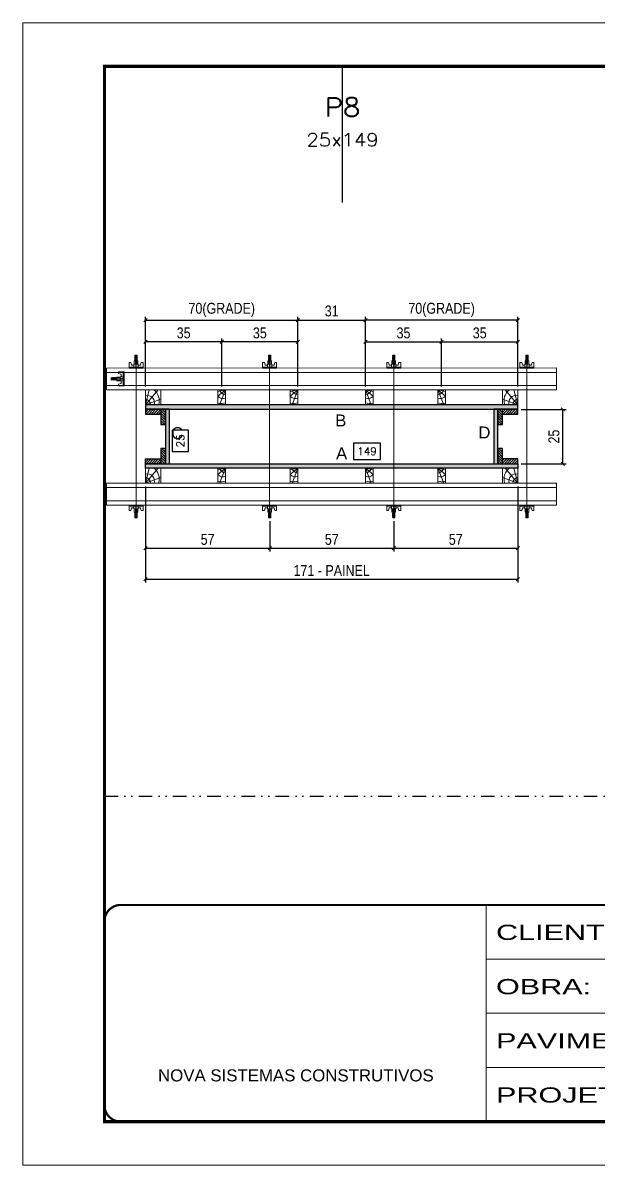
# Model space of a CAD drawing. Extents: x 14400 to 27878, y -21631 to 6985.
# Drawn here: x 17597 to 18126, y 3638 to 4688 of the extents above; entities that cross this region are included whole.
import ezdxf
from ezdxf.enums import TextEntityAlignment as Align

# ---------------------------------------------------------------- set-up
doc = ezdxf.new("R2010")
doc.units = 0
for name, pattern in [('CONTINUO', [0]), ('DASHED', [0.75, 0.5, -0.25]), ('DIVIDE2', [0.625, 0.25, -0.125, 0, -0.125, 0, -0.125]), ('HIDDEN', [0.375, 0.25, -0.125])]:
    doc.linetypes.add(name, pattern=pattern)
for name, color, linetype in [('CHAPA', 1, 'Continuous'), ('COTA', 241, 'Continuous'), ('MEIO_PONT', 93, 'Continuous'), ('Nível', 160, 'Continuous'), ('SARRAFO', 251, 'Continuous'), ('Texto de Titulo', 7, 'Continuous'), ('Texto Qtd Sarr', 242, 'Continuous'), ('TEXTO_GERAL', 7, 'Continuous')]:
    doc.layers.add(name, color=color, linetype=linetype)
for name, color, linetype, lineweight in [('Folhas', 255, 'Continuous', 9), ('Hachura', 251, 'Continuous', 9), ('Madeira', 126, 'Continuous', 18), ('Perfil Metálico', 224, 'Continuous', 18), ('SARRAFO DE PRESSAO', 251, 'DASHED', 9), ('Texto Seção', 7, 'Continuous', 15)]:
    doc.layers.add(name, color=color, linetype=linetype, lineweight=lineweight)
doc.styles.add('ARIAL', font='arial.ttf')
doc.styles.add('COTA TECNICA 2X', font='techl___.ttf', dxfattribs={"height": 10})
doc.styles.add('ROMANS', font='romans.shx')
doc.styles.add('Tecnologia', font='')
doc.styles.get('Tecnologia').set_extended_font_data('Forgotten Futurist')
doc.dimstyles.new('SECAO PILAR', dxfattribs={"dimtxt": 10, "dimasz": 3, "dimexe": 3, "dimexo": 3, "dimgap": 3, "dimtad": 1, "dimdec": 1, "dimlfac": 0.5, "dimzin": 12, "dimdsep": 46, "dimtxsty": 'COTA TECNICA 2X', "dimblk1": 'OBLIQUE', "dimblk2": 'OBLIQUE', "dimsah": 1, "dimcen": 0.9, "dimclrd": 256, "dimclre": 256, "dimclrt": 256, "dimadec": 1, "dimazin": 3, "dimtfac": 1, "dimtdec": 1, "dimtmove": 0, "dimatfit": 3, "dimfxl": 1, "dimtolj": 1, "dimtzin": 12, "dimarcsym": 0})
doc.dimstyles.new('SECÇÃO 2', dxfattribs={"dimtxt": 7, "dimasz": 6, "dimexe": 0.18, "dimexo": 2, "dimgap": -4, "dimtad": 3, "dimdec": 1, "dimlfac": 0.5, "dimzin": 12, "dimdsep": 46, "dimtxsty": 'ROMANS', "dimblk": 'ARCHTICK', "dimcen": 0.09, "dimse1": 1, "dimse2": 1, "dimsd1": 1, "dimsd2": 1, "dimclrd": 180, "dimclre": 5, "dimclrt": 1, "dimadec": 0, "dimazin": 3, "dimtfac": 1, "dimtdec": 1, "dimtofl": 0, "dimtmove": 0, "dimatfit": 3, "dimldrblk": 'ARCHTICK', "dimfxl": 1, "dimtolj": 1, "dimtzin": 0, "dimarcsym": 0})

# ---------------------------------------------------------------- blocks, each defined once
blk = doc.blocks.new('9999999999')
at = {"color": 30, "linetype": 'CONTINUO'}
for p, q in [((98564.6, 34230.2), (98564.6, 34429.4)), ((98564.6, 34379.6), (99584, 34379.6)), ((98564.6, 34329.8), (99488, 34329.8)), ((98564.6, 34280), (99488, 34280))]:
    blk.add_line(p, q, dxfattribs=at)
at = {"color": 30, "linetype": 'CONTINUO', "const_width": 2}
blk.add_lwpolyline([(99584, 34230.2), (99584, 34414.4, 0.414214), (99569, 34429.4), (98229, 34429.4, 0.414214), (98214, 34414.4), (98214, 34245.2, 0.414214), (98229, 34230.2), (99584, 34230.2)], format="xyb", dxfattribs=at)
at = {"layer": 'Folhas'}
blk.add_lwpolyline([(98139, 34190.2), (99624, 34190.2), (99624, 35240.2), (98139, 35240.2)], close=True, dxfattribs=at)
at = {"layer": 'Folhas', "color": 30, "const_width": 3}
blk.add_lwpolyline([(98214, 34230.2), (99584, 34230.2), (99584, 35200.2), (98214, 35200.2)], close=True, dxfattribs=at)
at = {"color": 7, "linetype": 'Continuous', "ltscale": 5, "style": 'ARIAL'}
blk.add_text('NOVA SISTEMAS CONSTRUTIVOS', height=11.059, dxfattribs=at).set_placement((98263.2, 34267.2))
at = {"layer": 'Folhas', "color": 7, "style": 'Tecnologia', "width": 1.5}
for s, p in [('CLIENTE:', (98573.7, 34397.2)), ('OBRA:', (98573.7, 34347.3)), ('PAVIMENTO:', (98573.7, 34297.5)), ('PROJETO:', (98573.7, 34247.7))]:
    blk.add_text(s, height=14, dxfattribs=at).set_placement(p)
blk = doc.blocks.new('*D1010')
at = {"layer": 'COTA', "color": 180, "lineweight": -2, "transparency": 16777216}
for p, q in [((17749.1, 4313.1), (17734.1, 4313.1)), ((17734.1, 4313.1), (17734.1, 4293.7)), ((17749.1, 4293.7), (17749.1, 4313.1)), ((17734.1, 4293.7), (17749.1, 4293.7))]:
    blk.add_line(p, q, dxfattribs=at)
at = {"layer": 'Defpoints', "color": 0, "transparency": 16777216}
for p in [(17749, 4332.3), (17749, 4282.3), (17753.1, 4282.3)]:
    blk.add_point(p, dxfattribs=at)
at = {"layer": 'COTA', "color": 1, "transparency": 16777216, "insert": (17741.6, 4303.4), "char_height": 7, "attachment_point": 5, "rotation": 90, "style": 'ROMANS'}
blk.add_mtext('\\A1;25', dxfattribs=at)
blk = doc.blocks.new('_ArchTick')
at = {"color": 0, "linetype": 'ByBlock', "const_width": 0.15}
blk.add_lwpolyline([(-0.5, -0.5), (0.5, 0.5)], dxfattribs=at)
blk = doc.blocks.new('*D1011')
at = {"layer": 'COTA', "color": 180, "lineweight": -2, "transparency": 16777216}
for p, q in [((17925.6, 4301.3), (17900.9, 4301.3)), ((17900.9, 4301.3), (17900.9, 4286.3)), ((17925.6, 4286.3), (17925.6, 4301.3)), ((17900.9, 4286.3), (17925.6, 4286.3))]:
    blk.add_line(p, q, dxfattribs=at)
at = {"layer": 'Defpoints', "color": 0, "transparency": 16777216}
for p in [(17731.7, 4282.3), (18029.7, 4282.3), (18029.7, 4282.3)]:
    blk.add_point(p, dxfattribs=at)
at = {"layer": 'COTA', "color": 1, "transparency": 16777216, "insert": (17913.2, 4293.8), "char_height": 7, "attachment_point": 5, "style": 'ROMANS'}
blk.add_mtext('\\A1;149', dxfattribs=at)
blk = doc.blocks.new('_Oblique')
at = {"color": 0, "linetype": 'ByBlock', "lineweight": -2}
blk.add_line((-0.5, -0.5), (0.5, 0.5), dxfattribs=at)
blk = doc.blocks.new('*D1012')
at = {"layer": 'COTA', "lineweight": -2, "transparency": 16777216}
for p, q in [((17709.7, 4261.3), (17709.7, 4173.2)), ((18051.7, 4261.4), (18051.7, 4173.2)), ((17709.7, 4176.2), (18051.7, 4176.2))]:
    blk.add_line(p, q, dxfattribs=at)
at = {"layer": 'Defpoints', "color": 0, "transparency": 16777216}
for p in [(17709.7, 4264.3), (18051.7, 4264.4), (18051.7, 4176.2)]:
    blk.add_point(p, dxfattribs=at)
at = {"layer": 'COTA', "lineweight": -2, "transparency": 16777216, "xscale": 3, "yscale": 3, "zscale": 3, "rotation": 180}
blk.add_blockref('_Oblique', (17709.7, 4176.2), dxfattribs=at)
at = {"layer": 'COTA', "lineweight": -2, "transparency": 16777216, "xscale": 3, "yscale": 3, "zscale": 3}
blk.add_blockref('_Oblique', (18051.7, 4176.2), dxfattribs=at)
at = {"layer": 'COTA', "transparency": 16777216, "insert": (17880.7, 4184.2), "char_height": 10, "attachment_point": 5, "style": 'COTA TECNICA 2X'}
blk.add_mtext('\\A1;171 - PAINEL', dxfattribs=at)
blk = doc.blocks.new('*D1013')
at = {"layer": 'COTA', "lineweight": -2, "transparency": 16777216}
for p, q in [((17709.7, 4261.3), (17709.7, 4201.6)), ((17823.8, 4229.6), (17823.8, 4201.6)), ((17709.7, 4204.6), (17823.8, 4204.6))]:
    blk.add_line(p, q, dxfattribs=at)
at = {"layer": 'Defpoints', "color": 0, "transparency": 16777216}
for p in [(17709.7, 4264.3), (17823.8, 4232.6), (17823.8, 4204.6)]:
    blk.add_point(p, dxfattribs=at)
at = {"layer": 'COTA', "lineweight": -2, "transparency": 16777216, "xscale": 3, "yscale": 3, "zscale": 3, "rotation": 180}
blk.add_blockref('_Oblique', (17709.7, 4204.6), dxfattribs=at)
at = {"layer": 'COTA', "lineweight": -2, "transparency": 16777216, "xscale": 3, "yscale": 3, "zscale": 3}
blk.add_blockref('_Oblique', (17823.8, 4204.6), dxfattribs=at)
at = {"layer": 'COTA', "transparency": 16777216, "insert": (17766.7, 4212.7), "char_height": 10, "attachment_point": 5, "style": 'COTA TECNICA 2X'}
blk.add_mtext('\\A1;57', dxfattribs=at)
blk = doc.blocks.new('*D1014')
at = {"layer": 'COTA', "lineweight": -2, "transparency": 16777216}
for p, q in [((18051.7, 4261.3), (18051.7, 4201.6)), ((17937.8, 4229.6), (17937.8, 4201.6)), ((17937.8, 4204.6), (18051.7, 4204.6))]:
    blk.add_line(p, q, dxfattribs=at)
at = {"layer": 'Defpoints', "color": 0, "transparency": 16777216}
for p in [(18051.7, 4264.3), (17937.8, 4232.6), (18051.7, 4204.6)]:
    blk.add_point(p, dxfattribs=at)
at = {"layer": 'COTA', "lineweight": -2, "transparency": 16777216, "xscale": 3, "yscale": 3, "zscale": 3, "rotation": 180}
blk.add_blockref('_Oblique', (17937.8, 4204.6), dxfattribs=at)
at = {"layer": 'COTA', "lineweight": -2, "transparency": 16777216, "xscale": 3, "yscale": 3, "zscale": 3}
blk.add_blockref('_Oblique', (18051.7, 4204.6), dxfattribs=at)
at = {"layer": 'COTA', "transparency": 16777216, "insert": (17994.7, 4212.7), "char_height": 10, "attachment_point": 5, "style": 'COTA TECNICA 2X'}
blk.add_mtext('\\A1;57', dxfattribs=at)
blk = doc.blocks.new('C')
at = {"layer": 'Hachura', "color": 0}
for p, q in [((0, 3.22), (0, -3.22)), ((0.45, 3.22), (0, 3.22)), ((0.46, 3.16), (0, 3.16)), ((0.46, 3.05), (0, 3.05)), ((0.46, 2.88), (0, 2.88)), ((0, 2.75), (0, -1.16)), ((0.46, 2.65), (0, 2.65)), ((0.46, 2.23), (0, 2.23)), ((0.46, 1.51), (0, 1.51)), ((0.39, 0.49), (0.17, 0.49)), ((0.45, -3.23), (0.45, 3.22)), ((0.45, 3.22), (2.58, 3.22)), ((1.74, 0.97), (0.45, 0.97)), ((1.45, 0.1), (0.45, 0.1)), ((1.35, 1.94), (1.35, 0.96)), ((2.58, 2.39), (1.47, 2.09)), ((1.74, -0.97), (1.74, 0.97)), ((1.74, 0.97), (1.74, 0.84)), ((1.74, 0.97), (1.74, 0.84)), ((1.74, 0.84), (3.35, 0.84)), ((3.35, 0.45), (1.74, 0.45)), ((2.58, 3.22), (2.58, 2.39)), ((3.32, 0.84), (3.32, -0.84)), ((3.35, 0.84), (3.35, -0.84)), ((3.68, 0.45), (3.35, 0.45)), ((3.84, -0.52), (3.35, 0.45)), ((3.35, 0.06), (3.67, -0.57)), ((3.68, 0.45), (4.16, -0.52)), ((3.72, 0.5), (4.25, -0.57)), ((4.37, -0.55), (3.83, 0.53)), ((4.15, 0.45), (3.93, 0.45)), ((4.42, -0.52), (3.93, 0.45)), ((4.15, 0.45), (4.26, 0.45)), ((4.26, 0.45), (4.74, -0.52)), ((4.3, 0.5), (4.83, -0.57)), ((4.95, -0.55), (4.41, 0.53)), ((4.51, 0.45), (4.84, 0.45)), ((5, -0.52), (4.51, 0.45)), ((4.84, 0.45), (5.32, -0.52)), ((4.88, 0.5), (5.41, -0.57)), ((5.53, -0.55), (4.99, 0.53)), ((5.58, -0.52), (5.09, 0.45)), ((5.42, 0.45), (5.09, 0.45)), ((5.58, -0.52), (5.09, 0.45)), ((5.42, 0.45), (5.74, -0.19)), ((5.46, 0.5), (5.74, -0.07)), ((5.74, 0.19), (5.57, 0.53)), ((5.74, 0.32), (5.68, 0.45)), ((5.68, 0.45), (5.74, 0.45)), ((5.74, 0.45), (5.9, 0.29)), ((5.74, 0.45), (5.74, -0.52)), ((5.9, -0.36), (5.9, 0.29)), ((0.45, 0), (0, 0)), ((0.46, -1.52), (0, -1.52)), ((0.46, -2.23), (0, -2.23)), ((0.46, -2.65), (0, -2.65)), ((0.46, -2.88), (0, -2.88)), ((0.46, -3.05), (0, -3.05)), ((0.46, -3.16), (0, -3.16)), ((0, -3.22), (2.57, -3.22)), ((0.08, -0.48), (0.29, -0.48)), ((0.29, -0.48), (0.4, -0.48)), ((0.45, 0), (0.45, -0.97)), ((0.45, -0.16), (1.45, -0.16)), ((0.45, -0.65), (0.45, -0.32)), ((0.45, -3.23), (0.45, -0.65)), ((0.45, -0.97), (1.74, -0.97)), ((1.35, -1.94), (1.35, -0.97)), ((2.58, -2.39), (1.47, -2.1)), ((3.35, -0.32), (1.74, -0.32)), ((3.35, -0.84), (1.74, -0.84)), ((2.58, -3.23), (2.58, -2.39)), ((3.35, -0.07), (3.58, -0.52)), ((3.35, -0.52), (3.58, -0.52)), ((3.84, -0.52), (4.16, -0.52)), ((4.42, -0.52), (4.74, -0.52)), ((4.63, -0.52), (4.74, -0.52)), ((5, -0.52), (5.32, -0.52)), ((5.58, -0.52), (5.74, -0.52)), ((5.74, -0.52), (5.9, -0.36)), ((5.74, -0.52), (5.74, -0.52))]:
    blk.add_line(p, q, dxfattribs=at)
for centre, radius, start, end in [((1.52, 1.94), 0.161, 104.7436, 180), ((1.44, -0.03), 0.129, 272.695, 87.305), ((3.81, 0.39), 0.143, 25.5688, 154.4312), ((4.39, 0.39), 0.143, 25.5688, 154.4312), ((4.97, 0.39), 0.143, 25.5688, 154.4312), ((5.55, 0.39), 0.143, 25.5688, 154.4312), ((0.17, -0.37), 0.174, 221.744, 317.8592), ((1.52, -1.94), 0.161, 180, 255.2564), ((3.71, -0.4), 0.174, 222.1408, 318.256), ((4.29, -0.4), 0.174, 222.1408, 318.256), ((4.87, -0.4), 0.174, 222.1408, 318.256), ((5.45, -0.4), 0.174, 222.1408, 318.256), ((5.61, -0.4), 0.174, 317.8592, 318.256)]:
    blk.add_arc(centre, radius, start, end, dxfattribs=at)
blk = doc.blocks.new('*D1015')
at = {"layer": 'COTA', "lineweight": -2, "transparency": 16777216}
for p, q in [((17823.8, 4229.6), (17823.8, 4201.6)), ((17937.8, 4229.6), (17937.8, 4201.6)), ((17823.8, 4204.6), (17937.8, 4204.6))]:
    blk.add_line(p, q, dxfattribs=at)
at = {"layer": 'Defpoints', "color": 0, "transparency": 16777216}
for p in [(17823.8, 4232.6), (17937.8, 4232.6), (17937.8, 4204.6)]:
    blk.add_point(p, dxfattribs=at)
at = {"layer": 'COTA', "lineweight": -2, "transparency": 16777216, "xscale": 3, "yscale": 3, "zscale": 3, "rotation": 180}
blk.add_blockref('_Oblique', (17823.8, 4204.6), dxfattribs=at)
at = {"layer": 'COTA', "lineweight": -2, "transparency": 16777216, "xscale": 3, "yscale": 3, "zscale": 3}
blk.add_blockref('_Oblique', (17937.8, 4204.6), dxfattribs=at)
at = {"layer": 'COTA', "transparency": 16777216, "insert": (17880.8, 4212.7), "char_height": 10, "attachment_point": 5, "style": 'COTA TECNICA 2X'}
blk.add_mtext('\\A1;57', dxfattribs=at)
blk = doc.blocks.new('*D1016')
at = {"layer": 'COTA', "lineweight": -2, "transparency": 16777216}
for p, q in [((17911.7, 4353.3), (17911.7, 4397.3)), ((17911.7, 4394.3), (17981.7, 4394.3)), ((17981.7, 4353.3), (17981.7, 4397.3))]:
    blk.add_line(p, q, dxfattribs=at)
at = {"layer": 'Defpoints', "color": 0, "transparency": 16777216}
for p in [(17981.7, 4394.3), (17911.7, 4350.3), (17981.7, 4350.3)]:
    blk.add_point(p, dxfattribs=at)
at = {"layer": 'COTA', "lineweight": -2, "transparency": 16777216, "xscale": 3, "yscale": 3, "zscale": 3, "rotation": 180}
blk.add_blockref('_Oblique', (17911.7, 4394.3), dxfattribs=at)
at = {"layer": 'COTA', "lineweight": -2, "transparency": 16777216, "xscale": 3, "yscale": 3, "zscale": 3}
blk.add_blockref('_Oblique', (17981.7, 4394.3), dxfattribs=at)
at = {"layer": 'COTA', "transparency": 16777216, "insert": (17946.7, 4402.5), "char_height": 10, "attachment_point": 5, "style": 'COTA TECNICA 2X'}
blk.add_mtext('\\A1;35', dxfattribs=at)
blk = doc.blocks.new('*D1017')
at = {"layer": 'COTA', "lineweight": -2, "transparency": 16777216}
for p, q in [((17981.7, 4353.3), (17981.7, 4397.3)), ((17981.7, 4394.3), (18051.7, 4394.3)), ((18051.7, 4353.3), (18051.7, 4397.3))]:
    blk.add_line(p, q, dxfattribs=at)
at = {"layer": 'Defpoints', "color": 0, "transparency": 16777216}
for p in [(18051.7, 4394.3), (17981.7, 4350.3), (18051.7, 4350.3)]:
    blk.add_point(p, dxfattribs=at)
at = {"layer": 'COTA', "lineweight": -2, "transparency": 16777216, "xscale": 3, "yscale": 3, "zscale": 3, "rotation": 180}
blk.add_blockref('_Oblique', (17981.7, 4394.3), dxfattribs=at)
at = {"layer": 'COTA', "lineweight": -2, "transparency": 16777216, "xscale": 3, "yscale": 3, "zscale": 3}
blk.add_blockref('_Oblique', (18051.7, 4394.3), dxfattribs=at)
at = {"layer": 'COTA', "transparency": 16777216, "insert": (18016.7, 4402.5), "char_height": 10, "attachment_point": 5, "style": 'COTA TECNICA 2X'}
blk.add_mtext('\\A1;35', dxfattribs=at)
blk = doc.blocks.new('*D1018')
at = {"layer": 'COTA', "lineweight": -2, "transparency": 16777216}
for p, q in [((17911.7, 4353.3), (17911.7, 4417.4)), ((18051.7, 4414.4), (17911.7, 4414.4)), ((18051.7, 4353.3), (18051.7, 4417.4))]:
    blk.add_line(p, q, dxfattribs=at)
at = {"layer": 'Defpoints', "color": 0, "transparency": 16777216}
for p in [(17911.7, 4414.4), (17911.7, 4350.3), (18051.7, 4350.3)]:
    blk.add_point(p, dxfattribs=at)
at = {"layer": 'COTA', "lineweight": -2, "transparency": 16777216, "xscale": 3, "yscale": 3, "zscale": 3, "rotation": 180}
blk.add_blockref('_Oblique', (17911.7, 4414.4), dxfattribs=at)
at = {"layer": 'COTA', "lineweight": -2, "transparency": 16777216, "xscale": 3, "yscale": 3, "zscale": 3}
blk.add_blockref('_Oblique', (18051.7, 4414.4), dxfattribs=at)
at = {"layer": 'COTA', "transparency": 16777216, "insert": (17981.7, 4423.7), "char_height": 10, "attachment_point": 5, "style": 'COTA TECNICA 2X'}
blk.add_mtext('\\A1;70(GRADE)', dxfattribs=at)
blk = doc.blocks.new('*D1019')
at = {"layer": 'COTA', "lineweight": -2, "transparency": 16777216}
for p, q in [((18054.7, 4332.3), (18096, 4332.3)), ((18093, 4282.3), (18093, 4332.3)), ((18054.7, 4282.3), (18096, 4282.3))]:
    blk.add_line(p, q, dxfattribs=at)
at = {"layer": 'Defpoints', "color": 0, "transparency": 16777216}
for p in [(18051.7, 4332.3), (18093, 4332.3), (18051.7, 4282.3)]:
    blk.add_point(p, dxfattribs=at)
at = {"layer": 'COTA', "lineweight": -2, "transparency": 16777216, "xscale": 3, "yscale": 3, "zscale": 3}
for p, rotation in [((18093, 4332.3), 90), ((18093, 4282.3), 270)]:
    blk.add_blockref('_Oblique', p, dxfattribs=dict(at, rotation=rotation))
at = {"layer": 'COTA', "transparency": 16777216, "insert": (18084.9, 4307.3), "char_height": 10, "attachment_point": 5, "rotation": 90, "style": 'COTA TECNICA 2X'}
blk.add_mtext('\\A1;25', dxfattribs=at)
blk = doc.blocks.new('PONTALETE')
at = {"layer": 'Madeira'}
for q in [(2.71, 7), (7, 5.76), (7, 1.74)]:
    blk.add_line((0, 0), q, dxfattribs=at)
blk.add_lwpolyline([(0, 0), (7, 0), (7, 7), (0, 7)], close=True, dxfattribs=at)
for centre, radius, start, end in [((2.04, 0.06), 6.23, 37.2818, 109.0913), ((1.09, 0.9), 3.19, 343.603, 109.9847), ((-0.21, -0.78), 3.09, 14.6322, 86.0383)]:
    blk.add_arc(centre, radius, start, end, dxfattribs=at)
blk = doc.blocks.new('MEIO PONTALETE')
at = {"layer": 'Madeira'}
for q in [(2.71, 7), (3.5, 2.88), (3.5, 0.87)]:
    blk.add_line((0, 0), q, dxfattribs=at)
blk.add_lwpolyline([(0, 0), (3.5, 0), (3.5, 7), (0, 7)], close=True, dxfattribs=at)
for centre, radius, start, end in [((2.04, 0.06), 6.23, 76.4499, 109.0913), ((1.09, 0.9), 3.19, 40.9063, 109.9847), ((-0.21, -0.78), 3.09, 14.6322, 86.0383)]:
    blk.add_arc(centre, radius, start, end, dxfattribs=at)
blk = doc.blocks.new('titulo1')
at = {"layer": 'Defpoints', "color": 252, "linetype": 'HIDDEN', "ltscale": 2}
blk.add_line((0, 0), (0, 125), dxfattribs=at)
at = {"layer": 'Defpoints', "style": 'ROMANS', "oblique": 15}
blk.add_attdef('FOLHA', text='', height=10, dxfattribs=at).set_placement((0, 15.6), align=Align.MIDDLE_CENTER)
at = {"layer": 'Texto Qtd Sarr', "color": 3, "style": 'ROMANS', "oblique": 15}
for tag, height, p in [('TITULO', 17, (0, 71.4)), ('SEÇÃO', 12, (0, 41.5))]:
    blk.add_attdef(tag, text='', height=height, dxfattribs=at).set_placement(p, align=Align.MIDDLE_CENTER)
blk = doc.blocks.new('*D1020')
at = {"layer": 'COTA', "lineweight": -2, "transparency": 16777216}
for p, q in [((17779.7, 4353.3), (17779.7, 4397.3)), ((17849.7, 4394.3), (17779.7, 4394.3)), ((17849.7, 4353.3), (17849.7, 4397.3))]:
    blk.add_line(p, q, dxfattribs=at)
at = {"layer": 'Defpoints', "color": 0, "transparency": 16777216}
for p in [(17779.7, 4394.3), (17779.7, 4350.3), (17849.7, 4350.3)]:
    blk.add_point(p, dxfattribs=at)
at = {"layer": 'COTA', "lineweight": -2, "transparency": 16777216, "xscale": 3, "yscale": 3, "zscale": 3, "rotation": 180}
blk.add_blockref('_Oblique', (17779.7, 4394.3), dxfattribs=at)
at = {"layer": 'COTA', "lineweight": -2, "transparency": 16777216, "xscale": 3, "yscale": 3, "zscale": 3}
blk.add_blockref('_Oblique', (17849.7, 4394.3), dxfattribs=at)
at = {"layer": 'COTA', "transparency": 16777216, "insert": (17814.7, 4402.5), "char_height": 10, "attachment_point": 5, "style": 'COTA TECNICA 2X'}
blk.add_mtext('\\A1;35', dxfattribs=at)
blk = doc.blocks.new('*D1021')
at = {"layer": 'COTA', "lineweight": -2, "transparency": 16777216}
for p, q in [((17709.7, 4353.3), (17709.7, 4397.3)), ((17779.7, 4394.3), (17709.7, 4394.3)), ((17779.7, 4353.3), (17779.7, 4397.3))]:
    blk.add_line(p, q, dxfattribs=at)
at = {"layer": 'Defpoints', "color": 0, "transparency": 16777216}
for p in [(17709.7, 4394.3), (17709.7, 4350.3), (17779.7, 4350.3)]:
    blk.add_point(p, dxfattribs=at)
at = {"layer": 'COTA', "lineweight": -2, "transparency": 16777216, "xscale": 3, "yscale": 3, "zscale": 3, "rotation": 180}
blk.add_blockref('_Oblique', (17709.7, 4394.3), dxfattribs=at)
at = {"layer": 'COTA', "lineweight": -2, "transparency": 16777216, "xscale": 3, "yscale": 3, "zscale": 3}
blk.add_blockref('_Oblique', (17779.7, 4394.3), dxfattribs=at)
at = {"layer": 'COTA', "transparency": 16777216, "insert": (17744.7, 4402.5), "char_height": 10, "attachment_point": 5, "style": 'COTA TECNICA 2X'}
blk.add_mtext('\\A1;35', dxfattribs=at)
blk = doc.blocks.new('*D1022')
at = {"layer": 'COTA', "lineweight": -2, "transparency": 16777216}
for p, q in [((17709.7, 4353.3), (17709.7, 4417.4)), ((17709.7, 4414.4), (17849.7, 4414.4)), ((17849.7, 4353.3), (17849.7, 4417.4))]:
    blk.add_line(p, q, dxfattribs=at)
at = {"layer": 'Defpoints', "color": 0, "transparency": 16777216}
for p in [(17849.7, 4414.4), (17709.7, 4350.3), (17849.7, 4350.3)]:
    blk.add_point(p, dxfattribs=at)
at = {"layer": 'COTA', "lineweight": -2, "transparency": 16777216, "xscale": 3, "yscale": 3, "zscale": 3, "rotation": 180}
blk.add_blockref('_Oblique', (17709.7, 4414.4), dxfattribs=at)
at = {"layer": 'COTA', "lineweight": -2, "transparency": 16777216, "xscale": 3, "yscale": 3, "zscale": 3}
blk.add_blockref('_Oblique', (17849.7, 4414.4), dxfattribs=at)
at = {"layer": 'COTA', "transparency": 16777216, "insert": (17779.7, 4423.7), "char_height": 10, "attachment_point": 5, "style": 'COTA TECNICA 2X'}
blk.add_mtext('\\A1;70(GRADE)', dxfattribs=at)
blk = doc.blocks.new('*D1027')
at = {"layer": 'COTA', "lineweight": -2, "transparency": 16777216}
for p, q in [((17849.7, 4353.3), (17849.7, 4417.4)), ((17849.7, 4414.4), (17911.7, 4414.4)), ((17911.7, 4353.3), (17911.7, 4417.4))]:
    blk.add_line(p, q, dxfattribs=at)
at = {"layer": 'Defpoints', "color": 0, "transparency": 16777216}
for p in [(17911.7, 4414.4), (17849.7, 4350.3), (17911.7, 4350.3)]:
    blk.add_point(p, dxfattribs=at)
at = {"layer": 'COTA', "lineweight": -2, "transparency": 16777216, "xscale": 3, "yscale": 3, "zscale": 3, "rotation": 180}
blk.add_blockref('_Oblique', (17849.7, 4414.4), dxfattribs=at)
at = {"layer": 'COTA', "lineweight": -2, "transparency": 16777216, "xscale": 3, "yscale": 3, "zscale": 3}
blk.add_blockref('_Oblique', (17911.7, 4414.4), dxfattribs=at)
at = {"layer": 'COTA', "transparency": 16777216, "insert": (17880.7, 4422.7), "char_height": 10, "attachment_point": 5, "style": 'COTA TECNICA 2X'}
blk.add_mtext('\\A1;31', dxfattribs=at)

msp = doc.modelspace()

# ---------------------------------------------------------------- hatches: boundary and pattern name
at = {"layer": 'Hachura'}
h = msp.add_hatch(color=256, dxfattribs=at)
h.dxf.hatch_style = 1
h.paths.add_polyline_path([(18051.687, 4332.325), (18051.687, 4336.325), (17709.687, 4336.325), (17709.687, 4332.325)])
h = msp.add_hatch(dxfattribs=at)
h.set_pattern_fill('ANSI31', color=256, scale=0.5, angle=180, style=0)
h.set_pattern_definition([(225, (8585.7353, -18597.0831), (1.12253202, -1.12253202), [])])
h.paths.add_polyline_path([(17723.687, 4332.325), (17723.687, 4327.925), (17709.687, 4327.925), (17709.687, 4332.325)])
h = msp.add_hatch(dxfattribs=at)
h.set_pattern_fill('ANSI31', color=256, scale=0.5, angle=270, style=0)
h.set_pattern_definition([(315, (40619.4953, -5170.6268), (1.12253202, 1.12253202), [])])
h.paths.add_polyline_path([(17728.087, 4318.325), (17723.687, 4318.325), (17723.687, 4332.325), (17728.087, 4332.325)])
h = msp.add_hatch(color=256, dxfattribs=at)
h.dxf.hatch_style = 1
h.paths.add_polyline_path([(17728.087, 4282.325), (17731.687, 4282.325), (17731.687, 4332.325), (17728.087, 4332.325)])
h = msp.add_hatch(color=256, dxfattribs=at)
h.dxf.hatch_style = 1
h.paths.add_polyline_path([(18029.687, 4282.325), (18033.287, 4282.325), (18033.287, 4332.325), (18029.687, 4332.325)])
h = msp.add_hatch(dxfattribs=at)
h.set_pattern_fill('ANSI31', color=256, scale=0.5, angle=270, style=0)
h.set_pattern_definition([(315, (40929.0953, -5170.6268), (1.12253202, 1.12253202), [])])
h.paths.add_polyline_path([(18037.687, 4318.325), (18033.287, 4318.325), (18033.287, 4332.325), (18037.687, 4332.325)])
h = msp.add_hatch(dxfattribs=at)
h.set_pattern_fill('ANSI31', color=256, scale=0.5, angle=180, style=0)
h.set_pattern_definition([(225, (8913.7353, -18597.0831), (1.12253202, -1.12253202), [])])
h.paths.add_polyline_path([(18051.687, 4332.325), (18051.687, 4327.925), (18037.687, 4327.925), (18037.687, 4332.325)])
h = msp.add_hatch(dxfattribs=at)
h.set_pattern_fill('ANSI31', color=256, scale=0.5, angle=270, style=0)
h.set_pattern_definition([(315, (40619.4953, -5206.6268), (1.12253202, 1.12253202), [])])
h.paths.add_polyline_path([(17728.087, 4282.325), (17723.687, 4282.325), (17723.687, 4296.325), (17728.087, 4296.325)])
h = msp.add_hatch(dxfattribs=at)
h.set_pattern_fill('ANSI31', color=256, scale=0.5, angle=270, style=0)
h.set_pattern_definition([(315, (40929.0953, -5206.6268), (1.12253202, 1.12253202), [])])
h.paths.add_polyline_path([(18037.687, 4282.325), (18033.287, 4282.325), (18033.287, 4296.325), (18037.687, 4296.325)])
h = msp.add_hatch(dxfattribs=at)
h.set_pattern_fill('ANSI31', color=256, scale=0.5, angle=180, style=0)
h.set_pattern_definition([(225, (8585.7353, -18609.0831), (1.12253202, -1.12253202), [])])
h.paths.add_polyline_path([(17723.687, 4282.325), (17723.687, 4286.725), (17709.687, 4286.725), (17709.687, 4282.325)])
h = msp.add_hatch(dxfattribs=at)
h.set_pattern_fill('ANSI31', color=256, scale=0.5, angle=180, style=0)
h.set_pattern_definition([(225, (8548.7353, -18609.0831), (1.12253202, -1.12253202), [])])
h.paths.add_polyline_path([(18037.687, 4282.325), (18037.687, 4286.725), (18051.687, 4286.725), (18051.687, 4282.325)])
h = msp.add_hatch(color=256, dxfattribs=at)
h.dxf.hatch_style = 1
h.paths.add_polyline_path([(18051.687, 4282.325), (18051.687, 4278.325), (17709.687, 4278.325), (17709.687, 4282.325)])

# ---------------------------------------------------------------- linework, layer by layer
at = {"layer": 'CHAPA'}
for points in [[(18051.687, 4332.325), (18051.687, 4336.325), (17709.687, 4336.325), (17709.687, 4332.325)], [(17728.087, 4282.325), (17731.687, 4282.325), (17731.687, 4332.325), (17728.087, 4332.325)], [(18029.687, 4282.325), (18033.287, 4282.325), (18033.287, 4332.325), (18029.687, 4332.325)], [(18051.687, 4282.325), (18051.687, 4278.325), (17709.687, 4278.325), (17709.687, 4282.325)]]:
    msp.add_lwpolyline(points, close=True, dxfattribs=at)
at = {"layer": 'Hachura'}
for p, q in [((17700.998, 4233.554), (17700.998, 4377.296)), ((17823.687, 4233.554), (17823.688, 4377.296)), ((17937.687, 4233.554), (17937.688, 4377.296)), ((18060.076, 4233.554), (18060.076, 4377.296))]:
    msp.add_line(p, q, dxfattribs=at)
at = {"layer": 'Madeira'}
for points in [[(17849.687, 4336.325), (17849.687, 4350.325), (17709.687, 4350.325), (17709.687, 4336.325)], [(17911.687, 4336.325), (17911.687, 4350.325), (18051.687, 4350.325), (18051.687, 4336.325)], [(17849.687, 4264.325), (17849.687, 4278.325), (17709.687, 4278.325), (17709.687, 4264.325)], [(17911.687, 4264.325), (17911.687, 4278.325), (18051.687, 4278.325), (18051.687, 4264.325)]]:
    msp.add_lwpolyline(points, close=True, dxfattribs=at)
at = {"layer": 'Nível', "color": 4, "linetype": 'DIVIDE2', "ltscale": 50}
msp.add_line((17671.967, 3976.86), (19041.967, 3976.86), dxfattribs=at)
at = {"layer": 'Perfil Metálico'}
for p, q in [((18087.405, 4366.265), (17673.969, 4366.265)), ((18087.405, 4354.265), (17673.969, 4354.265)), ((18087.405, 4260.324), (17673.969, 4260.324)), ((18087.405, 4248.324), (17673.969, 4248.324))]:
    msp.add_line(p, q, dxfattribs=at)
for points in [[(18087.405, 4350.326), (18087.405, 4370.326), (17673.969, 4370.265), (17673.969, 4350.265)], [(17673.969, 4264.324), (17673.969, 4244.324), (18087.405, 4244.385), (18087.405, 4264.385)]]:
    msp.add_lwpolyline(points, close=True, dxfattribs=at)
at = {"layer": 'SARRAFO'}
for points in [[(17723.687, 4332.325), (17709.687, 4332.325), (17709.687, 4327.925), (17723.687, 4327.925)], [(18037.687, 4327.925), (18051.687, 4327.925), (18051.687, 4332.325), (18037.687, 4332.325)], [(17723.687, 4282.325), (17709.687, 4282.325), (17709.687, 4286.725), (17723.687, 4286.725)], [(18037.687, 4282.325), (18051.687, 4282.325), (18051.687, 4286.725), (18037.687, 4286.725)]]:
    msp.add_lwpolyline(points, dxfattribs=at)
for points in [[(17723.687, 4332.325), (17723.687, 4318.325), (17728.087, 4318.325), (17728.087, 4332.325)], [(18033.287, 4332.325), (18033.287, 4318.325), (18037.687, 4318.325), (18037.687, 4332.325)], [(17723.687, 4296.325), (17723.687, 4282.325), (17728.087, 4282.325), (17728.087, 4296.325)], [(18033.287, 4296.325), (18033.287, 4282.325), (18037.687, 4282.325), (18037.687, 4296.325)]]:
    msp.add_lwpolyline(points, close=True, dxfattribs=at)

# ---------------------------------------------------------------- block references
at = {"layer": 'Hachura', "linetype": 'Continuous', "yscale": 2, "zscale": 2}
for p, xscale, rotation in [((17701.007, 4370.296), -2, 270), ((17823.678, 4370.296), 2, 90.00000000000001), ((17937.678, 4370.296), 2, 90.00000000000001), ((18060.067, 4370.296), 2, 90.00000000000001), ((17690.003, 4360.326), 2, 180), ((17700.998, 4244.355), 2, 270), ((17823.687, 4244.355), -2, 90), ((17937.687, 4244.355), -2, 90), ((18060.075, 4244.355), -2, 90)]:
    msp.add_blockref('C', p, dxfattribs=dict(at, xscale=xscale, rotation=rotation))
at = {"layer": 'MEIO_PONT'}
for name, p, xscale, yscale, zscale, rotation in [('PONTALETE', (17709.687, 4336.325), -2, 2, 2, 270), ('MEIO PONTALETE', (17783.187, 4350.325), 1.999999997962732, 1.999999997962732, 1.999999997962732, 180), ('MEIO PONTALETE', (17849.687, 4350.325), 1.999999997962732, 1.999999997962732, 1.999999997962732, 180), ('MEIO PONTALETE', (17911.687, 4350.325), -1.999999997962732, 1.999999997962732, 1.999999997962732, 180), ('MEIO PONTALETE', (17978.187, 4350.325), -1.999999997962732, 1.999999997962732, 1.999999997962732, 180), ('PONTALETE', (18051.687, 4336.325), 2, 2, 2, 89.99999999999997), ('PONTALETE', (17709.687, 4264.325), -2, 2, 2, 270), ('MEIO PONTALETE', (17783.187, 4278.325), 1.999999997962732, 1.999999997962732, 1.999999997962732, 180), ('MEIO PONTALETE', (17849.687, 4278.325), 1.999999997962732, 1.999999997962732, 1.999999997962732, 180), ('MEIO PONTALETE', (17911.687, 4278.325), -1.999999997962732, 1.999999997962732, 1.999999997962732, 180), ('MEIO PONTALETE', (17978.187, 4278.325), -1.999999997962732, 1.999999997962732, 1.999999997962732, 180), ('PONTALETE', (18051.687, 4264.325), 2, 2, 2, 89.99999999999997)]:
    msp.add_blockref(name, p, dxfattribs=dict(at, xscale=xscale, yscale=yscale, zscale=zscale, rotation=rotation))
at = {"layer": 'SARRAFO DE PRESSAO', "color": 6, "linetype": 'ByBlock'}
msp.add_blockref('9999999999', (-80542.011, -30552.628), dxfattribs=at)
at = {"layer": 'Texto Seção'}
ref = msp.add_blockref('titulo1', (17890.687, 4522.577), dxfattribs=at)
ref.add_attrib('TITULO', 'P8', dxfattribs={"layer": 'Texto de Titulo', "color": 7, "height": 17, "style": 'ROMANS', "width": 1.1}).set_placement((17890.687, 4610.077), align=Align.MIDDLE_CENTER)
ref.add_attrib('SEÇÃO', '25x149', dxfattribs={"layer": 'Texto de Titulo', "color": 7, "height": 12, "style": 'ROMANS', "width": 1.1}).set_placement((17890.687, 4580.077), align=Align.MIDDLE_CENTER)

# ---------------------------------------------------------------- texts
at = {"layer": 'TEXTO_GERAL', "style": 'ARIAL'}
for s, p in [('B', (17889.089, 4322.075)), ('C', (17738.704, 4310.469)), ('D', (18021.047, 4311.048)), ('A', (17889.835, 4291.845))]:
    msp.add_text(s, height=11, dxfattribs=at).set_placement(p, align=Align.MIDDLE_CENTER)

# ---------------------------------------------------------------- dimensions: what is measured, and where the dimension line sits
at = {"layer": 'COTA'}
dim = msp.add_linear_dim(base=(17849.687, 4414.447), p1=(17709.69, 4350.321), p2=(17849.687, 4350.325), angle=180, text='<>(GRADE)', dimstyle='SECAO PILAR', dxfattribs=at)
dim.commit()
dim.dimension.update_dxf_attribs({"geometry": '*D1022', "text_midpoint": (17779.689, 4423.668)})
for base, p1, p2, picture, middle in [((17911.687, 4414.447), (17849.687, 4350.325), (17911.687, 4350.3), '*D1027', (17880.687, 4422.666)), ((17981.687, 4394.252), (17911.687, 4350.3), (17981.687, 4350.325), '*D1016', (17946.687, 4402.471)), ((18051.687, 4394.252), (17981.687, 4350.325), (18051.687, 4350.321), '*D1017', (18016.687, 4402.471)), ((17823.755, 4204.588), (17709.687, 4264.325), (17823.755, 4232.554), '*D1013', (17766.721, 4212.697)), ((18051.687, 4204.588), (17937.755, 4232.554), (18051.687, 4264.325), '*D1014', (17994.721, 4212.697)), ((17937.755, 4204.588), (17823.755, 4232.554), (17937.755, 4232.554), '*D1015', (17880.755, 4212.697))]:
    dim = msp.add_linear_dim(base=base, p1=p1, p2=p2, dimstyle='SECAO PILAR', dxfattribs=at)
    dim.commit()
    dim.dimension.update_dxf_attribs({"geometry": picture, "text_midpoint": middle})
for base, p1, p2, text, picture, middle in [((17911.687, 4414.447), (18051.684, 4350.321), (17911.687, 4350.325), '<>(GRADE)', '*D1018', (17981.686, 4423.668)), ((18051.687, 4176.164), (17709.687, 4264.334), (18051.687, 4264.375), '<> - PAINEL', '*D1012', (17880.687, 4184.237))]:
    dim = msp.add_linear_dim(base=base, p1=p1, p2=p2, text=text, dimstyle='SECAO PILAR', dxfattribs=at)
    dim.commit()
    dim.dimension.update_dxf_attribs({"geometry": picture, "text_midpoint": middle})
for base, p1, p2, angle, picture, middle in [((17709.687, 4394.252), (17779.687, 4350.325), (17709.687, 4350.321), 180, '*D1021', (17744.687, 4402.471)), ((17779.687, 4394.252), (17849.687, 4350.3), (17779.687, 4350.325), 180, '*D1020', (17814.687, 4402.471)), ((18092.988, 4332.325), (18051.687, 4282.325), (18051.69, 4332.325), 90, '*D1019', (18084.878, 4307.325))]:
    dim = msp.add_linear_dim(base=base, p1=p1, p2=p2, angle=angle, dimstyle='SECAO PILAR', dxfattribs=at)
    dim.commit()
    dim.dimension.update_dxf_attribs({"geometry": picture, "text_midpoint": middle})
dim = msp.add_linear_dim(base=(17753.102, 4282.325), p1=(17749.007, 4332.325), p2=(17749.007, 4282.325), angle=270, dimstyle='SECÇÃO 2', dxfattribs=at)
dim.commit()
dim.dimension.update_dxf_attribs({"geometry": '*D1010', "text_midpoint": (17753.102, 4303.4), "dimtype": 160})
dim = msp.add_linear_dim(base=(18029.687, 4282.325), p1=(17731.687, 4282.325), p2=(18029.687, 4282.325), dimstyle='SECÇÃO 2', dxfattribs=at)
dim.commit()
dim.dimension.update_dxf_attribs({"geometry": '*D1011', "text_midpoint": (17913.243, 4282.325), "dimtype": 160})

doc.saveas('drawing.dxf')
